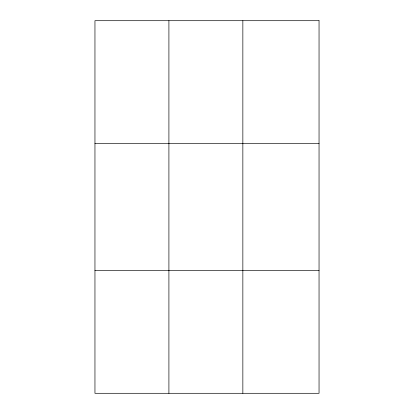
<?xml version="1.0" encoding="UTF-8"?>
<svg xmlns="http://www.w3.org/2000/svg" width="414" height="414" viewBox="0 0 414 414"><rect width="100%" height="100%" fill="white"/><g stroke="black" fill="none" stroke-linecap="round" stroke-linejoin="round"><path stroke-width="0.62" d="M168.907 393.3L168.907 20.7M242.852 393.3L242.852 20.7M94.956 143.658L319.044 143.658M94.956 270.342L319.044 270.342M319.044 20.7L319.044 393.3L94.956 393.3L94.956 20.7L319.044 20.7"/></g></svg>
